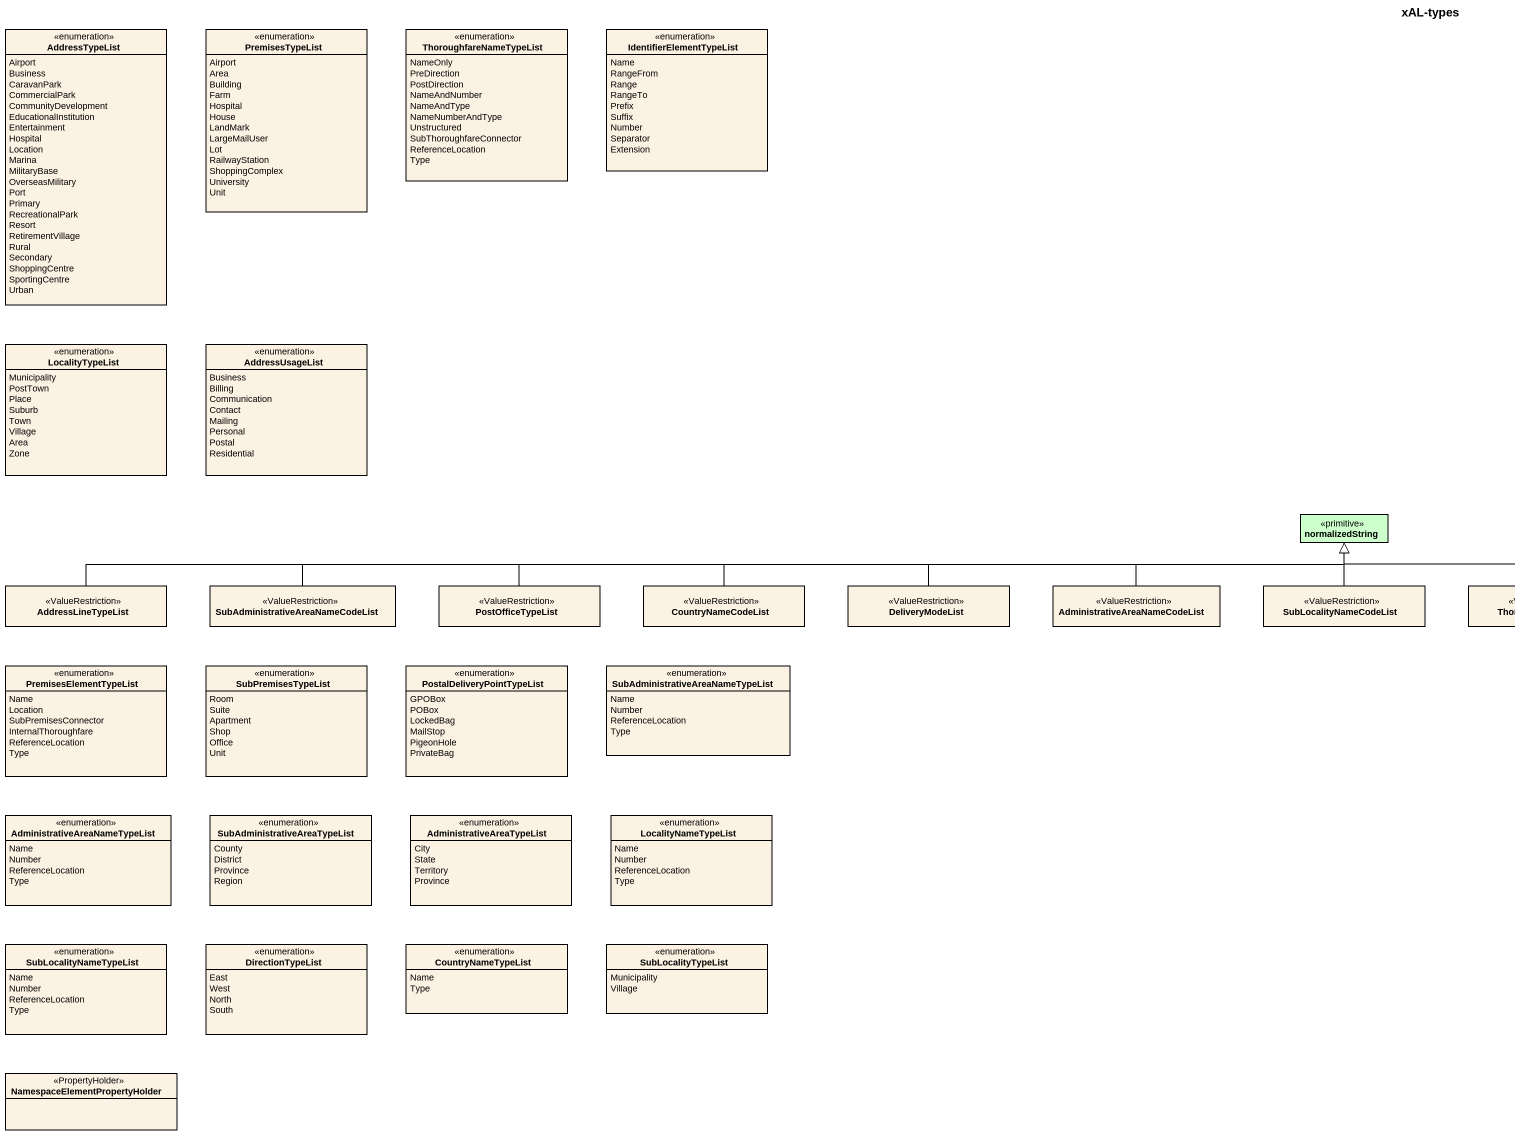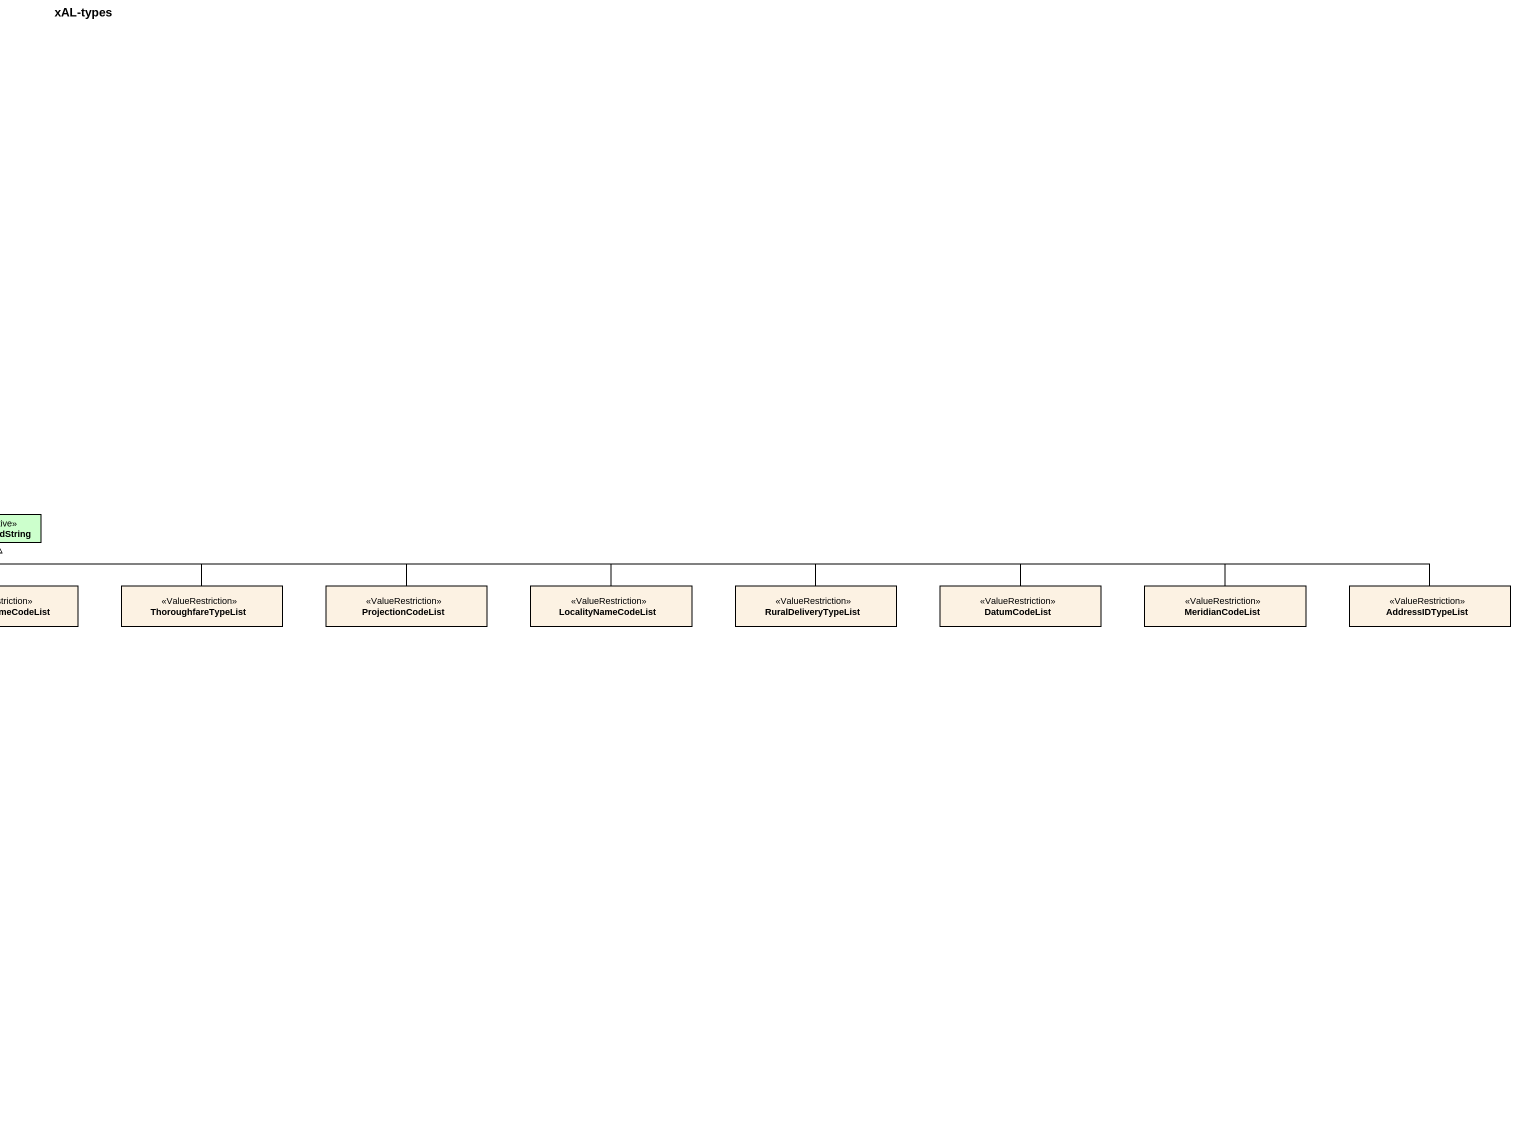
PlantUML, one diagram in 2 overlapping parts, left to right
@startuml
title xAL-types
hide circle
hide empty members
enum AddressTypeList {
  Airport
  Business
  CaravanPark
  CommercialPark
  CommunityDevelopment
  EducationalInstitution
  Entertainment
  Hospital
  Location
  Marina
  MilitaryBase
  OverseasMilitary
  Port
  Primary
  RecreationalPark
  Resort
  RetirementVillage
  Rural
  Secondary
  ShoppingCentre
  SportingCentre
  Urban
}
enum PremisesTypeList {
  Airport
  Area
  Building
  Farm
  Hospital
  House
  LandMark
  LargeMailUser
  Lot
  RailwayStation
  ShoppingComplex
  University
  Unit
}
enum ThoroughfareNameTypeList {
  NameOnly
  PreDirection
  PostDirection
  NameAndNumber
  NameAndType
  NameNumberAndType
  Unstructured
  SubThoroughfareConnector
  ReferenceLocation
  Type
}
enum IdentifierElementTypeList {
  Name
  RangeFrom
  Range
  RangeTo
  Prefix
  Suffix
  Number
  Separator
  Extension
}
enum LocalityTypeList {
  Municipality
  PostTown
  Place
  Suburb
  Town
  Village
  Area
  Zone
}
enum AddressUsageList {
  Business
  Billing
  Communication
  Contact
  Mailing
  Personal
  Postal
  Residential
}
class normalizedString <<primitive>> #CCFFCC
class AddressLineTypeList <<ValueRestriction>>
class "SubAdministrativeAreaNameCodeList" as SubAdministrativeAreaNameCod <<ValueRestriction>>
class PostOfficeTypeList <<ValueRestriction>>
class CountryNameCodeList <<ValueRestriction>>
class DeliveryModeList <<ValueRestriction>>
class "AdministrativeAreaNameCodeList" as AdministrativeAreaNameCodeLi <<ValueRestriction>>
class SubLocalityNameCodeList <<ValueRestriction>>
class ThoroughfareTypeList <<ValueRestriction>>
class ProjectionCodeList <<ValueRestriction>>
class LocalityNameCodeList <<ValueRestriction>>
class RuralDeliveryTypeList <<ValueRestriction>>
class DatumCodeList <<ValueRestriction>>
class MeridianCodeList <<ValueRestriction>>
class AddressIDTypeList <<ValueRestriction>>
enum PremisesElementTypeList {
  Name
  Location
  SubPremisesConnector
  InternalThoroughfare
  ReferenceLocation
  Type
}
enum SubPremisesTypeList {
  Room
  Suite
  Apartment
  Shop
  Office
  Unit
}
enum PostalDeliveryPointTypeList {
  GPOBox
  POBox
  LockedBag
  MailStop
  PigeonHole
  PrivateBag
}
enum "SubAdministrativeAreaNameTypeList" as SubAdministrativeAreaNameTyp {
  Name
  Number
  ReferenceLocation
  Type
}
enum "AdministrativeAreaNameTypeList" as AdministrativeAreaNameTypeLi {
  Name
  Number
  ReferenceLocation
  Type
}
enum "SubAdministrativeAreaTypeList" as SubAdministrativeAreaTypeLis {
  County
  District
  Province
  Region
}
enum AdministrativeAreaTypeList {
  City
  State
  Territory
  Province
}
enum LocalityNameTypeList {
  Name
  Number
  ReferenceLocation
  Type
}
enum SubLocalityNameTypeList {
  Name
  Number
  ReferenceLocation
  Type
}
enum DirectionTypeList {
  East
  West
  North
  South
}
enum CountryNameTypeList {
  Name
  Type
}
enum SubLocalityTypeList {
  Municipality
  Village
}
class "NamespaceElementPropertyHolder" as NamespaceElementPropertyHold <<PropertyHolder>>
AddressLineTypeList -right-|> normalizedString
SubAdministrativeAreaNameCod -right-|> normalizedString
PostOfficeTypeList -right-|> normalizedString
CountryNameCodeList -right-|> normalizedString
DeliveryModeList -right-|> normalizedString
AdministrativeAreaNameCodeLi -right-|> normalizedString
SubLocalityNameCodeList -up-|> normalizedString
ThoroughfareTypeList -left-|> normalizedString
ProjectionCodeList -left-|> normalizedString
LocalityNameCodeList -left-|> normalizedString
RuralDeliveryTypeList -left-|> normalizedString
DatumCodeList -left-|> normalizedString
MeridianCodeList -left-|> normalizedString
AddressIDTypeList -left-|> normalizedString
@enduml
